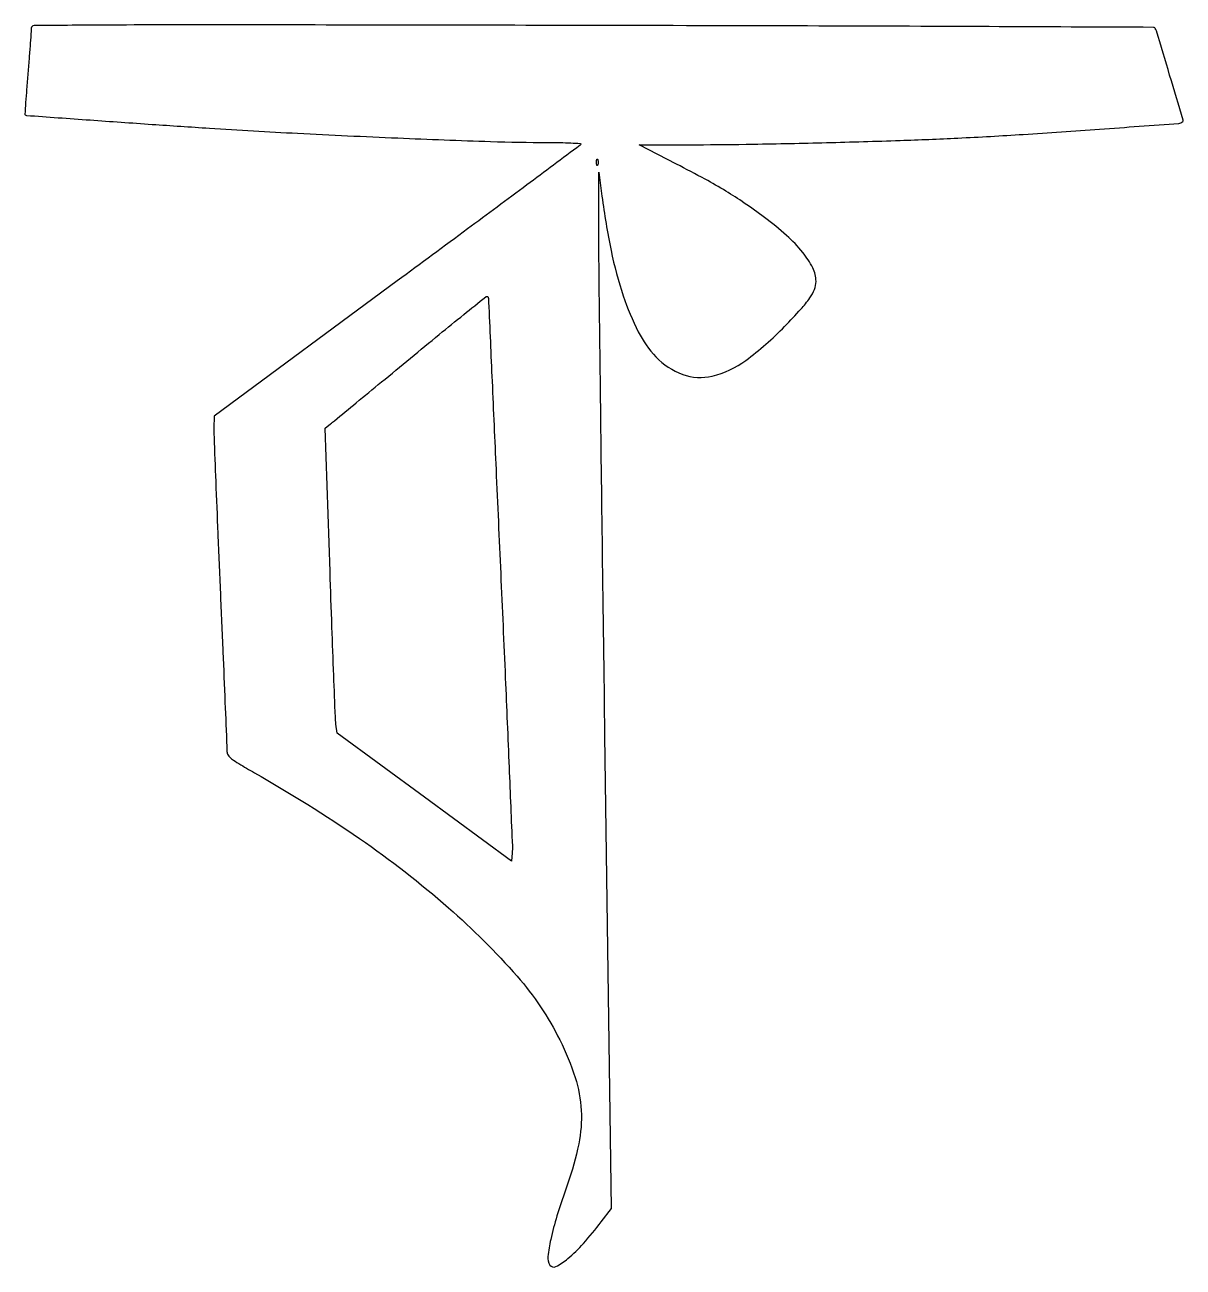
# Model space of a CAD drawing. Extents: x 68 to 595, y 30 to 596.
import ezdxf

# ---------------------------------------------------------------- set-up
doc = ezdxf.new("R2010")
doc.units = 0

msp = doc.modelspace()

# ---------------------------------------------------------------- linework, layer by layer
for points in [[(71, 593.970503, -0.018565), (70.95249, 592.691343, -0.000527), (70.53985, 587.222012, -0.001072), (70.033736, 580.788016, -0.000737), (69.433533, 573.49543, 0.001674), (68.85571, 566.31007, 0.002744), (68.420177, 560.221202, 0.000359), (68.06715, 554.814438, 0.2521), (68.183533, 554.560287, 0.144854), (68.788946, 554.332577, 0.000037), (97.737863, 552.245407, 0.000817), (125.949571, 550.259813, 0.001038), (152, 548.523448, 0.003285), (192.114093, 546.19784, 0.002242), (237.73154, 544.058783, 0.0021), (279.920998, 542.447486, 0.008417), (305.75, 542.004704, -0.004611), (311.593213, 541.949019, -0.007726), (316.501854, 541.781069, -0.002392), (320.673986, 541.553726, -0.421368), (320.937164, 541.25, -0.21473), (320.665253, 540.760013, -0.000039), (296.401577, 522.654688, -0.000848), (269.472992, 502.63506, -0.000512), (237.5, 479), (154.125673, 417.5), (154.064779, 412, 0.012295), (154.119481, 407.953531, 0.000253), (154.901882, 387.7, 0.000593), (155.856309, 364.030914, 0.000399), (157, 337, -0.000149), (158.14861, 310.169936, -0.000235), (159.116576, 287.145142, -0.000052), (159.954955, 266.925549, -0.010149), (159.998057, 264.87708, 0.153233), (160.537101, 263.163918, 0.07551), (162.12561, 261.491509, 0.031761), (165.375694, 259.282829, 0.004247), (172.546591, 255.130325, -0.021767), (220.327516, 225.179007, -0.028955), (260.772651, 193.701921, -0.032789), (292.008244, 162.503871, -0.065204), (311.437219, 133.5, -0.036631), (318.399013, 116.40671, -0.065074), (321.170086, 101.481621, -0.064031), (320.031541, 86.181469, -0.034353), (314.957091, 67.906176, 0.008779), (310.121478, 53.409815, 0.022392), (307.277805, 42.704407, 0.027178), (306.022568, 34.951575, 0.169222), (306.922954, 31.090423, 0.391334), (309.686018, 30.354193, 0.053373), (315.107965, 34.002335, 0.036904), (322.153956, 40.871462, 0.017122), (330.293955, 50.732229), (334.929408, 56.756347), (331.976837, 272.128174, -0.000165), (330.852797, 356.137168, -0.000239), (329.92094, 430.256401, -0.000118), (329.173969, 493.248135, -0.004124), (329.124204, 508), (329.224142, 528.5), (330.624989, 517.561842, 0.018844), (334.745839, 492.823226, 0.030243), (340.310272, 472.173226, 0.036104), (347.138743, 455.833947, 0.072501), (355.16173, 444.42251, 0.117159), (367.338375, 436.444513, 0.145843), (380.787933, 435.675481, 0.102505), (396.044604, 442.798891, 0.039521), (413.695902, 458.284003, 0.007832), (421.11444, 466.15186, 0.032858), (425.172191, 471.224913, 0.056745), (427.287555, 475.13792, 0.095562), (427.996262, 478.789838, 0.119005), (426.531025, 484.889237, 0.051533), (421.957229, 491.937335, 0.040624), (414.603263, 499.677622, 0.022485), (404.5, 507.928587, 0.009712), (395.371188, 514.451696, 0.014011), (387.032965, 519.831464, 0.012055), (377.522515, 525.287656, 0.005083), (364.5, 532.17672), (347.5, 540.949911), (373.5, 540.989482, 0.004051), (399.403567, 541.238758, 0.001919), (432.79155, 541.958755, 0.00192), (466.267002, 542.937819, 0.003933), (492.5, 544.012552, 0.00368), (522.269849, 545.686552, 0.002326), (556.975462, 548.056567, 0.000243), (593.09188, 550.709421, 0.175872), (594.801094, 551.476793, 0.279403), (594.97603, 552.145927, 0.000159), (588.871407, 572.639194, 0.000321), (582.854543, 592.767252, 0.112881), (582.079518, 594.133742, 0.20939), (581.489041, 594.395485, 0.000008), (506.690546, 594.725593, 0.000386), (424.165332, 595.024743, 0.000232), (326.25, 595.258616, 0.000114), (164.739939, 595.532407, 0.001628), (107.045918, 595.42913, 0.000626), (72.230041, 595.209865, 0.412004)], [(328.662281, 531.75, -0.174857), (328.474999, 531.540618, -0.447206), (328.306058, 531.601562, -0.078554), (328.189089, 532.10856, -0.017491), (328.157895, 533, -0.017491), (328.189089, 533.89144, -0.078554), (328.306058, 534.398438, -0.447206), (328.474999, 534.459382, -0.174857), (328.662281, 534.25, -0.057986), (328.818615, 533.679992, -0.037979), (328.87034, 533, -0.037979), (328.818615, 532.320008, -0.057986)], [(279, 470.540807, 0.01108), (279.026224, 469.357605, 0.000006), (280.626031, 433.293577, 0.000081), (282.413101, 393.166466, 0.00005), (284.535426, 345.790807, -0.000346), (286.636801, 298.252232, -0.000551), (288.360977, 257.592549, -0.000103), (289.836172, 221.695082, -0.028837), (289.785426, 218.67319), (289.5, 214.846379), (249.800089, 243.99777), (210.100178, 273.149161), (209.590892, 277.32458, -0.020407), (209.336707, 280.472824, -0.000289), (208.593172, 299.441495, -0.000803), (207.77884, 321.443183, -0.000529), (206.909567, 346.752849), (204.737527, 412.005698), (207.118763, 413.920063, 0.002862), (208.887527, 415.358786, 0.000046), (218.788012, 423.50806, 0.000121), (230.297923, 432.988554, 0.00008), (243.5, 443.871794, -0.000939), (256.589599, 454.624599, -0.001535), (267.732812, 463.686525, -0.000161), (277.71271, 471.746331, -0.155882), (278.25, 471.954579, -0.192523), (278.536083, 471.859805, -0.095982), (278.779688, 471.55802, -0.072461), (278.944749, 471.095923, -0.049642)]]:
    msp.add_lwpolyline(points, format="xyb", close=True)

doc.saveas('drawing.dxf')
